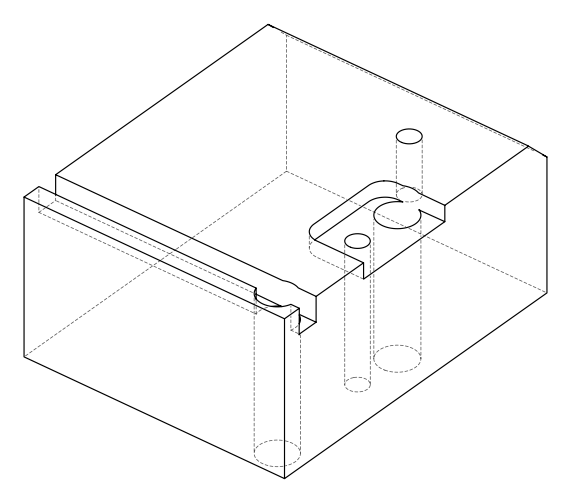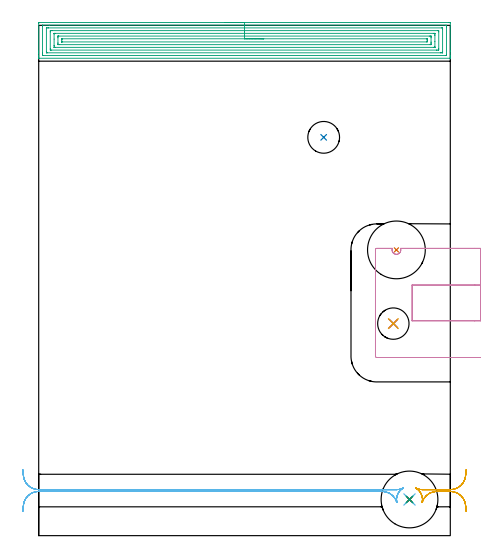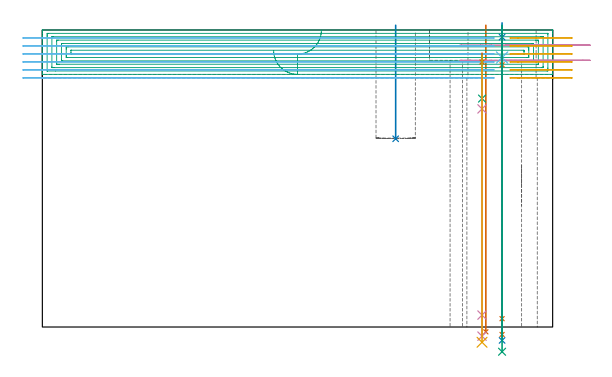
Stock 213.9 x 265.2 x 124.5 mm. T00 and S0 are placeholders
(PLAN: 15 operations, 12 tool changes, 23.4 min)
(1 INDEXABLE_INSERT_DRILL_THROUGH_HOLE_FROM_SOLID | STEP1HOLE_1 | NXT0302_031 | 0.52 min | 87969 mm3)
(2 INDEXABLE_INSERT_DRILL_BLIND_HOLE_FROM_SOLID | STEP1POCKET | NXT0302_004 | 0.19 min | 9701 mm3)
(3 AREA_MILL | FG_CHAMFER_SURFACE | UGT0205_001 | 12.28 min | 37000 mm3)
(4 MILL_SLOT | SLOT_PARTIAL_RECTANGULAR | UGT0201_109 | Follow Part, ap 6.35, ae 75% | 1.4 min | 44018 mm3)
(5 MILL_RECTANGULAR_SLOT | SLOT_RECTANGULAR | UGT0201_010 | Follow Part, ap 4, ae 75% | 0.97 min | 9624 mm3)
(6 MILL_RECTANGULAR_SLOT_1 | SLOT_RECTANGULAR_1 | UGT0201_010 | Follow Part, ap 4, ae 75% | 5.09 min | 65723 mm3)
(7 SPOT_DRILL | STEP1HOLE | NXT0321_9005460120000 | 0.03 min | 4 mm3)
(8 SPOT_DRILL_1 | STEP1HOLE_2 | NXT0321_9005460120000 | 0.05 min | 0 mm3)
(9 DRILL_BLIND_HOLE_INTO_CENTER | STEP1HOLE | UGT0301_219 | 0.08 min | 1246 mm3)
(10 GUN_DRILL_THROUGH_HOLE | STEP1HOLE | UGT0307_007 | 0.56 min | 7660 mm3)
(11 DRILL_TO_ENLARGE_THROUGH_HOLE | STEP1HOLE | UGT0301_287 | 0.48 min | 14400 mm3)
(12 DRILL_BLIND_HOLE_INTO_CENTER_1 | STEP1HOLE_2 | UGT0301_196 | 0.06 min | 0 mm3)
(13 GUN_DRILL_THROUGH_HOLE_1 | STEP1HOLE_2 | UGT0307_003 | 0.58 min | 4004 mm3)
(14 SPADE_DRILL_TO_ENLARGE_THROUGH_HOLE | STEP1HOLE_2 | UGT0306_009 | 0.53 min | 24221 mm3)
(15 DRILL_TO_ENLARGE_THROUGH_HOLE_1 | STEP1HOLE_2 | UGT0301_394 | 0.55 min | 45376 mm3)
(TOOL NXT0302_031 | Index. Insert Drill 30mm [880-D3000L32-05] | D30 PA176 FL150 Z2)
(TOOL NXT0302_004 | Index. Insert Drill 16.5mm [880-D1650L20-05] | D16.5 PA176 FL83 Z2)
(TOOL UGT0205_001 | Chamfer Mill 20 x 3 x 45 deg. | D20 FL50 Z2)
(TOOL UGT0201_109 | End Mill 25.4 mm | D25.4 FL25 Z2)
(TOOL UGT0201_010 | End Mill 16 mm | D16 FL22 Z2)
(TOOL NXT0321_9005460120000 | NC Spot Drill, 142deg, 12mm, Carbide, Uncoated | D12 PA142 FL30 Z2)
(TOOL UGT0301_219 | Twist Drill 10.7 mm | D10.7 PA118 FL90 Z2)
(TOOL UGT0307_007 | Gun Drill 10 mm | D10 PA130 FL24 Z1)
(TOOL UGT0301_287 | Twist Drill 16.3 mm | D16.3 PA118 FL125 Z2)
(TOOL UGT0301_196 | Twist Drill 7.7 mm | D7.7 PA118 FL73 Z2)
(TOOL UGT0307_003 | Gun Drill 7 mm | D7 PA130 FL24 Z1)
(TOOL UGT0306_009 | Spade Drill 18.5mm | D18.5 PA132 FL10 Z2)
(TOOL UGT0301_394 | Twist Drill 29.5 mm | D29.5 PA118 FL165 Z2)
(OP 1 INDEXABLE_INSERT_DRILL_THROUGH_HOLE_FROM_SOLID)
G17 G21 G94 G90
T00 M6
G54
G17 G0 G90 X185.9 Y148.5 S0 M3
G43 Z134.5 H1
G94 G81 G98 Z-2.024 F250. R126.5
G80
M5
M2
(OP 2 INDEXABLE_INSERT_DRILL_BLIND_HOLE_FROM_SOLID)
G17 G21 G94 G90
T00 M6
G54
G17 G0 G90 X148.1 Y207. S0 M3
G43 Z134.5 H1
G94 G81 G98 Z78.9 F250. R126.5
G80
M5
M2
(OP 3 AREA_MILL)
G17 G21 G94 G90
T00 M6
G54
G17 G0 G90 X96.95 Y266.7 S1061 M3
G43 Z134.5 H0
Z115.9
G94 G1 X96.988 Z115.028 F250.
X97.102 Z114.164
X97.291 Z113.312
X97.553 Z112.48
X97.887 Z111.674
X98.29 Z110.9
X98.758 Z110.164
X99.29 Z109.472
X99.879 Z108.829
X100.522 Z108.24
X101.214 Z107.708
X101.95 Z107.24
X102.724 Z106.837
X103.53 Z106.503
X104.362 Z106.241
X105.213 Z106.052
X106.078 Z105.938
X106.95 Z105.9
X213.28
X213.7 Y266.696 Z105.902
X213.89 Y266.692 Z105.906
X213.9 Y266.498 Z106.099
Y251.833 Z120.762
Y249.454 Z123.141
Y248.768 Z123.832
Y248.466 Z124.133
Y248.112 Z124.479
X213.893 Y248.103 Z124.488
X213.727 Y248.1 Z124.5
X0.174
X0.008 Y248.103 Z124.488
X0. Y248.112 Z124.479
Y248.466 Z124.133
Y248.768 Z123.832
Y249.454 Z123.141
Y250.68 Z121.917
Y251.22 Z121.374
Y251.833 Z120.762
Y266.229 Z106.369
X0.002 Y266.5 Z106.097
X0.01 Y266.692 Z105.906
X0.203 Y266.699 Z105.899
X106.95 Y266.7 Z105.9
Y265.286 Z107.314
X211.554 Y265.285 Z107.315
X211.875 Y265.279 Z107.321
X211.89 Y265.175 Z107.425
X211.897 Y264.946 Z107.654
X211.899 Y264.463 Z108.137
X211.9 Y264.06 Z108.54
X211.899 Y249.936 Z122.664
X211.891 Y249.533 Z123.067
X211.887 Y249.52 Z123.08
X211.882 Y249.517 Z123.083
X211.857 Y249.515 Z123.085
X211.805 Y249.514 Z123.086
X211.701
X2.346 Y249.515 Z123.085
X2.025 Y249.521 Z123.079
X2.01 Y249.625 Z122.975
X2.003 Y249.854 Z122.746
X2.001 Y250.337 Z122.263
X2. Y250.74 Z121.86
X2.001 Y264.865 Z107.735
X2.009 Y265.268 Z107.332
X2.013 Y265.28 Z107.32
X2.018 Y265.283 Z107.317
X2.043 Y265.285 Z107.315
X5.473 Y265.286 Z107.314
X106.95
Y263.872 Z108.728
X209.411 Y263.871 Z108.729
X209.705 Y263.87 Z108.73
X209.803 Y263.868 Z108.732
X209.874 Y263.865 Z108.735
X209.89 Y263.772 Z108.828
X209.895 Y263.58 Z109.02
X209.899 Y263.389 Z109.211
Y251.22 Z121.38
X209.897 Y251.031 Z121.569
X209.89 Y250.965 Z121.635
X209.881 Y250.935 Z121.665
X209.852 Y250.934 Z121.666
X209.705 Y250.931 Z121.669
X209.107 Y250.929 Z121.671
X208.812 Y250.928 Z121.672
X4.489 Y250.929 Z121.671
X4.195 Y250.93 Z121.67
X4.097 Y250.932 Z121.668
X4.026 Y250.935 Z121.665
X4.01 Y251.028 Z121.572
X4.005 Y251.22 Z121.38
X4.001 Y251.411 Z121.189
Y263.58 Z109.02
X4.003 Y263.769 Z108.831
X4.01 Y263.835 Z108.765
X4.018 Y263.865 Z108.735
X4.048 Y263.866 Z108.734
X4.195 Y263.869 Z108.731
X4.793 Y263.871 Z108.729
X5.088 Y263.872 Z108.728
X106.95
Y262.457 Z110.143
X207.268
X207.773 Y262.453 Z110.147
X207.889 Y262.45 Z110.15
X207.894 Y262.25 Z110.35
X207.9 Y261.833 Z110.767
Y252.986 Z119.614
X207.89 Y252.553 Z120.047
X207.883 Y252.35 Z120.25
X207.672 Y252.346 Z120.254
X207.025 Y252.343 Z120.257
X206.782
X6.632
X6.127 Y252.347 Z120.253
X6.011 Y252.35 Z120.25
X6.006 Y252.55 Z120.05
X6. Y252.967 Z119.633
Y261.814 Z110.786
X6.01 Y262.247 Z110.353
X6.017 Y262.45 Z110.15
X6.228 Y262.454 Z110.146
X6.875 Y262.457 Z110.143
X7.118
X106.95
Y261.043 Z111.557
X205.351
X205.577 Y261.042 Z111.558
X205.727 Y261.04 Z111.56
X205.847 Y261.036 Z111.564
X205.892 Y261.032 Z111.568
X205.893 Y261.024 Z111.576
X205.896 Y260.931 Z111.669
X205.9 Y260.277 Z112.323
Y260.049 Z112.551
Y256.746 Z115.854
Y254.097 Z118.503
X205.898 Y253.869 Z118.731
X205.896 Y253.787 Z118.813
X205.892 Y253.768 Z118.832
X205.889 Y253.764 Z118.836
X205.84 Y253.762 Z118.838
X205.69 Y253.759 Z118.841
X205.464 Y253.757 Z118.843
X205.351
X8.549
X8.323 Y253.758 Z118.842
X8.172 Y253.76 Z118.84
X8.053 Y253.764 Z118.836
X8.008 Y253.768 Z118.832
X8.007 Y253.776 Z118.824
X8.004 Y253.869 Z118.731
X8. Y254.523 Z118.077
Y254.751 Z117.849
Y258.054 Z114.546
Y260.703 Z111.897
X8.001 Y260.931 Z111.669
X8.004 Y261.013 Z111.587
X8.008 Y261.032 Z111.568
X8.011 Y261.036 Z111.564
X8.06 Y261.038 Z111.562
X8.21 Y261.041 Z111.559
X8.436 Y261.043 Z111.557
X8.549
X106.95
Y259.629 Z112.971
X202.982
X203.451 Y259.627 Z112.973
X203.88 Y259.624 Z112.976
X203.89 Y259.622 Z112.978
X203.896 Y259.608 Z112.992
X203.899 Y259.166 Z113.434
X203.9 Y258.722 Z113.878
Y256.517 Z116.083
Y256.074 Z116.526
X203.897 Y255.634 Z116.966
X203.893 Y255.197 Z117.403
X203.883 Y255.177 Z117.423
X203.86 Y255.175 Z117.425
X203.802 Y255.173 Z117.427
X203.685 Y255.172 Z117.428
X203.451 Y255.171 Z117.429
X10.918
X10.449 Y255.173 Z117.427
X10.02 Y255.176 Z117.424
X10.01 Y255.178 Z117.422
X10.004 Y255.192 Z117.408
X10.001 Y255.634 Z116.966
X10. Y256.078 Z116.522
Y258.726 Z113.874
X10.003 Y259.166 Z113.434
X10.007 Y259.603 Z112.997
X10.017 Y259.623 Z112.977
X10.04 Y259.625 Z112.975
X10.098 Y259.627 Z112.973
X10.215 Y259.628 Z112.972
X10.449 Y259.629 Z112.971
X106.95
Y258.215 Z114.385
X201.733 Y258.214 Z114.386
X201.855 Y258.213 Z114.387
X201.884 Y258.21 Z114.39
X201.89 Y258.208 Z114.392
X201.895 Y258.2 Z114.4
X201.899 Y258.175 Z114.425
X201.9 Y258.149 Z114.451
Y258.049 Z114.551
Y257.167 Z115.433
X201.899 Y256.933 Z115.667
X201.896 Y256.777 Z115.823
X201.891 Y256.653 Z115.947
X201.886 Y256.592 Z116.008
X201.594 Y256.586 Z116.014
X12.167 Y256.585 Z116.015
X12.045 Y256.587 Z116.013
X12.016 Y256.59 Z116.01
X12.01 Y256.592 Z116.008
X12.005 Y256.6 Z116.
X12.001 Y256.625 Z115.975
X12. Y256.651 Z115.949
Y256.751 Z115.849
Y257.633 Z114.967
X12.001 Y257.867 Z114.733
X12.004 Y258.022 Z114.578
X12.009 Y258.147 Z114.453
X12.014 Y258.208 Z114.392
X12.306 Y258.214 Z114.386
X106.95 Y258.215 Z114.385
X107.822 Z114.423
X108.686 Z114.537
X109.538 Z114.726
X110.37 Z114.988
X111.176 Z115.322
X111.95 Z115.725
X112.686 Z116.194
X113.378 Z116.725
X114.021 Z117.314
X114.61 Z117.957
X115.141 Z118.65
X115.61 Z119.385
X116.013 Z120.159
X116.347 Z120.965
X116.609 Z121.797
X116.798 Z122.649
X116.912 Z123.514
X116.95 Z124.385
G0 Z134.5
M5
M2
(OP 4 MILL_SLOT)
G17 G21 G94 G90
T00 M6
G54
G17 G0 G90 X229.6 Y130.25 S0 M3
G43 Z134.5 H0
Z118.15
G94 G1 X226.6 F250.
X194.05 F500.
Y111.65
X226.6
X229.6 F250.
Y149.3
X226.6
X188.051 F500.
G2 X187.34 Y146.711 R2.301
X184.695 Y146.544 R2.3
X184.308 Y146.844 R2.3
X183.747 Y149.3 R2.3
G1 X175.7
G3 X175. Y148.6 R0.7
G1 Y93.3
G3 X175.7 Y92.6 R0.7
G1 X226.6
X229.6 F250.
G0 Y130.25 Z111.8
G1 X226.6
X194.05 F500.
Y111.65
X226.6
X229.6 F250.
Y149.3
X226.6
X188.05 F500.
G2 X187.623 Y146.982 R2.302
X187.34 Y146.711 R2.301
X185.567 Y146.227 R2.3
G1 X185.385 Y146.261
G2 X184.695 Y146.544 R2.3
G1 X184.646 Y146.574
G2 X183.747 Y149.3 R2.301
G1 X175.7
G3 X175. Y148.6 R0.7
G1 Y93.3
G3 X175.7 Y92.6 R0.7
G1 X226.6
X229.6 F250.
G0 Z134.5
M5
M2
(OP 5 MILL_RECTANGULAR_SLOT)
G17 G21 G94 G90
T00 M6
G54
G17 G0 G90 X222.13 Y34.197 S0 M3
G43 Z134.5 H0
Z121.15
G94 G1 X221.87 Y31.208 F250.
G2 X213.9 Y23.9 R8. F500.
G1 X199.479
G2 X196.045 Y24.675 R8.
G1 X196.04 Y24.666
G2 X199.287 Y17.324 R6.75
G1 X199.296 Y17.321
G2 X206.952 Y23. R8.
G1 X213.9
G2 X221.87 Y15.692 R8.
G1 X222.13 Y12.703 F250.
G0 Y34.197 Z117.8
G1 X221.87 Y31.208
G2 X213.9 Y23.9 R8. F500.
G1 X199.479
G2 X196.045 Y24.675 R8.
G1 X196.04 Y24.666
G2 X199.287 Y17.324 R6.75
G1 X199.296 Y17.321
G2 X206.952 Y23. R8.
G1 X213.9
G2 X221.87 Y15.692 R8.
G1 X222.13 Y12.703 F250.
G0 Y34.197 Z114.45
G1 X221.87 Y31.208
G2 X213.9 Y23.9 R8. F500.
G1 X199.479
G2 X196.045 Y24.675 R8.
G1 X196.04 Y24.666
G2 X199.287 Y17.324 R6.75
G1 X199.296 Y17.321
G2 X206.952 Y23. R8.
G1 X213.9
G2 X221.87 Y15.692 R8.
G1 X222.13 Y12.703 F250.
G0 Y34.197 Z111.1
G1 X221.87 Y31.208
G2 X213.9 Y23.9 R8. F500.
G1 X199.479
G2 X196.045 Y24.675 R8.
G1 X196.04 Y24.666
G2 X199.287 Y17.324 R6.75
G1 X199.296 Y17.321
G2 X206.952 Y23. R8.
G1 X213.9
G2 X221.87 Y15.692 R8.
G1 X222.13 Y12.703 F250.
G0 Y34.197 Z107.75
G1 X221.87 Y31.208
G2 X213.9 Y23.9 R8. F500.
G1 X199.479
G2 X196.045 Y24.675 R8.
G1 X196.04 Y24.666
G2 X199.287 Y17.324 R6.75
G1 X199.296 Y17.321
G2 X206.952 Y23. R8.
G1 X213.9
G2 X221.87 Y15.692 R8.
G1 X222.13 Y12.703 F250.
G0 Y34.197 Z104.4
G1 X221.87 Y31.208
G2 X213.9 Y23.9 R8. F500.
G1 X199.479
G2 X196.045 Y24.675 R8.
G1 X196.04 Y24.666
G2 X199.287 Y17.324 R6.75
G1 X199.296 Y17.321
G2 X206.952 Y23. R8.
G1 X213.9
G2 X221.87 Y15.692 R8.
G1 X222.13 Y12.703 F250.
G0 Z134.5
M5
M2
(OP 6 MILL_RECTANGULAR_SLOT_1)
G17 G21 G94 G90
T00 M6
G54
G17 G0 G90 X-8.23 Y12.703 S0 M3
G43 Z134.5 H0
Z121.15
G94 G1 X-7.97 Y15.692 F250.
G2 X0. Y23. R8. F500.
G1 X178.448
G2 X186.104 Y17.321 R8.
G1 X186.113 Y17.324
G2 X189.36 Y24.666 R6.75
G1 X189.355 Y24.675
G2 X185.921 Y23.9 R8.
G1 X0.
G2 X-7.97 Y31.208 R8.
G1 X-8.23 Y34.197 F250.
G0 Y12.703 Z117.8
G1 X-7.97 Y15.692
G2 X0. Y23. R8. F500.
G1 X178.448
G2 X186.104 Y17.321 R8.
G1 X186.113 Y17.324
G2 X189.36 Y24.666 R6.75
G1 X189.355 Y24.675
G2 X185.921 Y23.9 R8.
G1 X0.
G2 X-7.97 Y31.208 R8.
G1 X-8.23 Y34.197 F250.
G0 Y12.703 Z114.45
G1 X-7.97 Y15.692
G2 X0. Y23. R8. F500.
G1 X178.448
G2 X186.104 Y17.321 R8.
G1 X186.113 Y17.324
G2 X189.36 Y24.666 R6.75
G1 X189.355 Y24.675
G2 X185.921 Y23.9 R8.
G1 X0.
G2 X-7.97 Y31.208 R8.
G1 X-8.23 Y34.197 F250.
G0 Y12.703 Z111.1
G1 X-7.97 Y15.692
G2 X0. Y23. R8. F500.
G1 X178.448
G2 X186.104 Y17.321 R8.
G1 X186.113 Y17.324
G2 X189.36 Y24.666 R6.75
G1 X189.355 Y24.675
G2 X185.921 Y23.9 R8.
G1 X0.
G2 X-7.97 Y31.208 R8.
G1 X-8.23 Y34.197 F250.
G0 Y12.703 Z107.75
G1 X-7.97 Y15.692
G2 X0. Y23. R8. F500.
G1 X178.448
G2 X186.104 Y17.321 R8.
G1 X186.113 Y17.324
G2 X189.36 Y24.666 R6.75
G1 X189.355 Y24.675
G2 X185.921 Y23.9 R8.
G1 X0.
G2 X-7.97 Y31.208 R8.
G1 X-8.23 Y34.197 F250.
G0 Y12.703 Z104.4
G1 X-7.97 Y15.692
G2 X0. Y23. R8. F500.
G1 X178.448
G2 X186.104 Y17.321 R8.
G1 X186.113 Y17.324
G2 X189.36 Y24.666 R6.75
G1 X189.355 Y24.675
G2 X185.921 Y23.9 R8.
G1 X0.
G2 X-7.97 Y31.208 R8.
G1 X-8.23 Y34.197 F250.
G0 Z134.5
M5
M2
(OP 7 SPOT_DRILL)
G17 G21 G94 G90
T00 M6
G54
G17 G0 G90 X184.3 Y110.2 S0 M3
G43 Z134.5 H0
G94 G81 G98 Z111.098 F250. R114.8
G80
M5
M2
(OP 8 SPOT_DRILL_1)
G17 G21 G94 G90
T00 M6
G54
G17 G0 G90 X192.7 Y18.8 S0 M3
G43 Z134.5 H0
G94 G81 G98 Z121.5 F250. R127.5
G80
M5
M2
(OP 9 DRILL_BLIND_HOLE_INTO_CENTER)
G17 G21 G94 G90
T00 M6
G54
G17 G0 G90 X184.3 Y110.2 S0 M3
G43 Z134.5 H0
G94 G81 G98 Z95.75 F250. R113.8
G80
M5
M2
(OP 10 GUN_DRILL_THROUGH_HOLE)
G17 G21 G94 G90
T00 M6
G54
G17 G0 G90 X184.3 Y110.2 M8
G43 Z134.5 H0
Z109.146
S716 M3
G94 G1 Z91.423 F125. M26
G4 X.084
Z5. F250.
G4 X.084
Z-3.832 F125.
G4 X.084
M5
M9
G0 Z109.146
Z134.5
M2
(OP 11 DRILL_TO_ENLARGE_THROUGH_HOLE)
G17 G21 G94 G90
T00 M6
G54
G17 G0 G90 X184.3 Y110.2 S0 M3
G43 Z134.5 H0
G94 G73 G98 Z-6.397 F250. Q14.775 R113.8
G80
M5
M2
(OP 12 DRILL_BLIND_HOLE_INTO_CENTER_1)
G17 G21 G94 G90
T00 M6
G54
G17 G0 G90 X192.7 Y18.8 S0 M3
G43 Z134.5 H0
G94 G81 G98 Z112.95 F250. R126.5
G80
M5
M2
(OP 13 GUN_DRILL_THROUGH_HOLE_1)
G17 G21 G94 G90
T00 M6
G54
G17 G0 G90 X192.7 Y18.8 M8
G43 Z134.5 H0
Z122.133
S716 M3
G94 G1 Z109.921 F125. M26
G4 X.084
Z3.5 F250.
G4 X.084
Z-3.132 F125.
G4 X.084
M5
M9
G0 Z122.133
Z134.5
M2
(OP 14 SPADE_DRILL_TO_ENLARGE_THROUGH_HOLE)
G17 G21 G94 G90
T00 M6
G54
G17 G0 G90 X192.7 Y18.8 S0 M3
G43 Z134.5 H0
G94 G73 G98 Z-5.618 F250. Q16.265 R126.5
G80
M5
M2
(OP 15 DRILL_TO_ENLARGE_THROUGH_HOLE_1)
G17 G21 G94 G90
T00 M6
G54
G17 G0 G90 X192.7 Y18.8 S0 M3
G43 Z134.5 H0
G94 G73 G98 Z-10.363 F250. Q26.973 R126.5
G80
M5
M2
